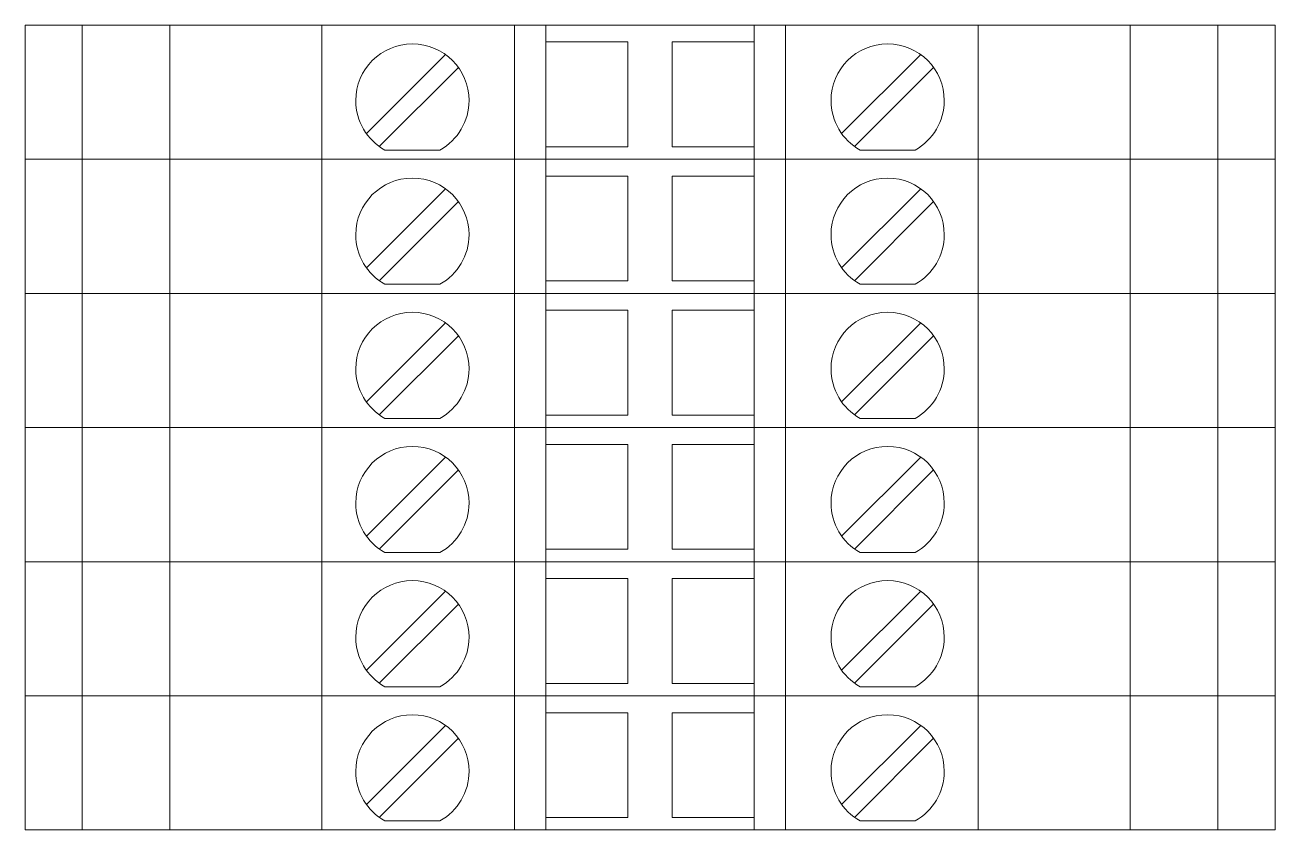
# Model space of a CAD drawing. Header units: millimetres. Extents: x 1880 to 4113, y 771 to 2990.
# Drawn here: x 2250.59 to 2298.59, y 1273.51 to 1304.41 of the extents above; entities that cross this region are included whole.
import ezdxf

# ---------------------------------------------------------------- set-up
doc = ezdxf.new("R2010")
doc.units = ezdxf.units.MM
doc.layers.add('000-PI-ORMAR', color=2, linetype='Continuous')

msp = doc.modelspace()

# ---------------------------------------------------------------- linework, layer by layer
at = {"layer": '000-PI-ORMAR', "color": 0, "linetype": 'ByBlock', "lineweight": 0}
for p, q in [((2250.59, 1304.413), (2250.59, 1304.413)), ((2250.59, 1304.413), (2251.272, 1304.413)), ((2250.59, 1299.263), (2250.59, 1304.413)), ((2251.59, 1304.413), (2251.272, 1304.413)), ((2251.59, 1304.413), (2251.59, 1304.413)), ((2252.79, 1304.413), (2251.59, 1304.413)), ((2252.79, 1304.413), (2252.79, 1304.413)), ((2254.381, 1304.413), (2252.79, 1304.413)), ((2252.79, 1299.263), (2252.79, 1304.413)), ((2256.524, 1304.413), (2254.381, 1304.413)), ((2254.84, 1304.413), (2254.84, 1304.413)), ((2256.151, 1299.263), (2256.151, 1304.413)), ((2256.907, 1304.413), (2256.524, 1304.413)), ((2259.415, 1304.413), (2256.907, 1304.413)), ((2257.39, 1304.413), (2257.39, 1304.413)), ((2258.29, 1304.413), (2258.29, 1304.413)), ((2261.99, 1304.413), (2259.415, 1304.413)), ((2269.39, 1304.413), (2261.99, 1304.413)), ((2261.99, 1299.263), (2261.99, 1304.413)), ((2270.59, 1304.413), (2269.39, 1304.413)), ((2269.39, 1299.263), (2269.39, 1304.413)), ((2270.59, 1304.413), (2270.59, 1304.413)), ((2278.59, 1304.413), (2270.59, 1304.413)), ((2270.59, 1299.263), (2270.59, 1304.413)), ((2278.59, 1304.413), (2278.59, 1304.413)), ((2279.79, 1304.413), (2278.59, 1304.413)), ((2278.59, 1299.263), (2278.59, 1304.413)), ((2287.19, 1304.413), (2279.79, 1304.413)), ((2279.79, 1299.263), (2279.79, 1304.413)), ((2284.39, 1304.413), (2284.39, 1304.413)), ((2289.764, 1304.413), (2287.19, 1304.413)), ((2287.19, 1299.263), (2287.19, 1304.413)), ((2289.44, 1304.413), (2289.44, 1304.413)), ((2292.272, 1304.413), (2289.764, 1304.413)), ((2292.09, 1304.413), (2292.09, 1304.413)), ((2292.655, 1304.413), (2292.272, 1304.413)), ((2294.798, 1304.413), (2292.655, 1304.413)), ((2293.029, 1299.263), (2293.029, 1304.413)), ((2294.34, 1304.413), (2294.34, 1304.413)), ((2296.39, 1304.413), (2294.798, 1304.413)), ((2296.39, 1304.413), (2296.39, 1304.413)), ((2296.39, 1304.413), (2298.59, 1304.413)), ((2296.39, 1299.263), (2296.39, 1304.413)), ((2298.59, 1304.413), (2298.59, 1304.413)), ((2298.59, 1299.263), (2298.59, 1304.413)), ((2270.59, 1303.763), (2270.59, 1303.763)), ((2270.59, 1303.763), (2273.74, 1303.763)), ((2273.74, 1303.763), (2273.74, 1299.738)), ((2273.74, 1303.763), (2273.74, 1303.763)), ((2275.44, 1303.763), (2278.59, 1303.763)), ((2275.44, 1299.738), (2275.44, 1303.763)), ((2275.44, 1303.763), (2275.44, 1303.763)), ((2278.59, 1303.763), (2278.59, 1303.763)), ((2266.735, 1303.279), (2263.699, 1300.243)), ((2266.735, 1303.279), (2266.735, 1303.279)), ((2284.985, 1303.279), (2281.949, 1300.243)), ((2284.985, 1303.279), (2284.985, 1303.279)), ((2264.194, 1299.748), (2267.23, 1302.784)), ((2267.23, 1302.784), (2267.23, 1302.784)), ((2269.39, 1300.213), (2269.39, 1302.813)), ((2269.39, 1302.813), (2269.39, 1302.813)), ((2279.79, 1302.813), (2279.79, 1302.813)), ((2279.79, 1300.213), (2279.79, 1302.813)), ((2282.444, 1299.748), (2285.48, 1302.784)), ((2285.48, 1302.784), (2285.48, 1302.784)), ((2263.699, 1300.243), (2263.699, 1300.243)), ((2269.39, 1300.213), (2269.39, 1300.213)), ((2279.79, 1300.213), (2279.79, 1300.213)), ((2281.949, 1300.243), (2281.949, 1300.243)), ((2264.194, 1299.748), (2264.194, 1299.748)), ((2264.406, 1299.613), (2264.406, 1299.613)), ((2264.406, 1299.613), (2266.523, 1299.613)), ((2266.523, 1299.613), (2266.523, 1299.613)), ((2270.59, 1299.738), (2270.59, 1299.738)), ((2273.74, 1299.738), (2270.59, 1299.738)), ((2273.74, 1299.738), (2273.74, 1299.738)), ((2278.59, 1299.738), (2275.44, 1299.738)), ((2275.44, 1299.738), (2275.44, 1299.738)), ((2278.59, 1299.738), (2278.59, 1299.738)), ((2282.444, 1299.748), (2282.444, 1299.748)), ((2282.656, 1299.613), (2282.656, 1299.613)), ((2282.656, 1299.613), (2284.773, 1299.613)), ((2284.773, 1299.613), (2284.773, 1299.613)), ((2250.59, 1299.263), (2250.59, 1299.263)), ((2250.59, 1299.263), (2251.272, 1299.263)), ((2250.59, 1299.263), (2250.59, 1299.263)), ((2250.59, 1299.263), (2251.272, 1299.263)), ((2250.59, 1294.113), (2250.59, 1299.263)), ((2251.59, 1299.263), (2251.272, 1299.263)), ((2251.59, 1299.263), (2251.272, 1299.263)), ((2252.79, 1299.263), (2251.59, 1299.263)), ((2251.59, 1299.263), (2251.59, 1299.263)), ((2251.59, 1299.263), (2251.59, 1299.263)), ((2252.79, 1299.263), (2251.59, 1299.263)), ((2252.09, 1299.263), (2252.09, 1299.263)), ((2254.381, 1299.263), (2252.79, 1299.263)), ((2252.79, 1299.263), (2252.79, 1299.263)), ((2252.79, 1299.263), (2252.79, 1299.263)), ((2254.381, 1299.263), (2252.79, 1299.263)), ((2252.79, 1294.113), (2252.79, 1299.263)), ((2256.524, 1299.263), (2254.381, 1299.263)), ((2256.524, 1299.263), (2254.381, 1299.263)), ((2254.84, 1299.263), (2254.84, 1299.263)), ((2254.84, 1299.263), (2254.84, 1299.263)), ((2256.151, 1294.113), (2256.151, 1299.263)), ((2256.524, 1299.263), (2256.907, 1299.263)), ((2256.907, 1299.263), (2256.524, 1299.263)), ((2256.907, 1299.263), (2259.415, 1299.263)), ((2259.415, 1299.263), (2256.907, 1299.263)), ((2257.39, 1299.263), (2257.39, 1299.263)), ((2257.39, 1299.263), (2257.39, 1299.263)), ((2258.29, 1299.263), (2258.29, 1299.263)), ((2258.29, 1299.263), (2258.29, 1299.263)), ((2258.59, 1299.263), (2258.59, 1299.263)), ((2261.99, 1299.263), (2259.415, 1299.263)), ((2261.99, 1299.263), (2259.415, 1299.263)), ((2269.39, 1299.263), (2261.99, 1299.263)), ((2269.39, 1299.263), (2261.99, 1299.263)), ((2261.99, 1294.113), (2261.99, 1299.263)), ((2270.59, 1299.263), (2269.39, 1299.263)), ((2270.59, 1299.263), (2269.39, 1299.263)), ((2269.39, 1294.113), (2269.39, 1299.263)), ((2278.59, 1299.263), (2270.59, 1299.263)), ((2270.59, 1299.263), (2270.59, 1299.263)), ((2270.59, 1299.263), (2270.59, 1299.263)), ((2278.59, 1299.263), (2270.59, 1299.263)), ((2270.59, 1294.113), (2270.59, 1299.263)), ((2279.79, 1299.263), (2278.59, 1299.263)), ((2278.59, 1299.263), (2278.59, 1299.263)), ((2278.59, 1299.263), (2278.59, 1299.263)), ((2279.79, 1299.263), (2278.59, 1299.263)), ((2278.59, 1294.113), (2278.59, 1299.263)), ((2287.19, 1299.263), (2279.79, 1299.263)), ((2287.19, 1299.263), (2279.79, 1299.263)), ((2279.79, 1294.113), (2279.79, 1299.263)), ((2284.39, 1299.263), (2284.39, 1299.263)), ((2284.39, 1299.263), (2284.39, 1299.263)), ((2289.764, 1299.263), (2287.19, 1299.263)), ((2289.764, 1299.263), (2287.19, 1299.263)), ((2287.19, 1294.113), (2287.19, 1299.263)), ((2289.44, 1299.263), (2289.44, 1299.263)), ((2289.44, 1299.263), (2289.44, 1299.263)), ((2289.764, 1299.263), (2292.272, 1299.263)), ((2292.272, 1299.263), (2289.764, 1299.263)), ((2290.59, 1299.263), (2290.59, 1299.263)), ((2292.09, 1299.263), (2292.09, 1299.263)), ((2292.09, 1299.263), (2292.09, 1299.263)), ((2292.272, 1299.263), (2292.655, 1299.263)), ((2292.655, 1299.263), (2292.272, 1299.263)), ((2294.798, 1299.263), (2292.655, 1299.263)), ((2294.798, 1299.263), (2292.655, 1299.263)), ((2293.029, 1294.113), (2293.029, 1299.263)), ((2294.34, 1299.263), (2294.34, 1299.263)), ((2294.34, 1299.263), (2294.34, 1299.263)), ((2296.39, 1299.263), (2294.798, 1299.263)), ((2296.39, 1299.263), (2294.798, 1299.263)), ((2296.39, 1299.263), (2298.59, 1299.263)), ((2296.39, 1299.263), (2296.39, 1299.263)), ((2296.39, 1299.263), (2296.39, 1299.263)), ((2296.39, 1299.263), (2298.59, 1299.263)), ((2296.39, 1294.113), (2296.39, 1299.263)), ((2298.59, 1299.263), (2298.59, 1299.263)), ((2298.59, 1299.263), (2298.59, 1299.263)), ((2298.59, 1294.113), (2298.59, 1299.263)), ((2270.59, 1298.613), (2270.59, 1298.613)), ((2270.59, 1298.613), (2273.74, 1298.613)), ((2273.74, 1298.613), (2273.74, 1294.588)), ((2273.74, 1298.613), (2273.74, 1298.613)), ((2275.44, 1298.613), (2278.59, 1298.613)), ((2275.44, 1294.588), (2275.44, 1298.613)), ((2275.44, 1298.613), (2275.44, 1298.613)), ((2278.59, 1298.613), (2278.59, 1298.613)), ((2266.735, 1298.129), (2263.699, 1295.093)), ((2266.735, 1298.129), (2266.735, 1298.129)), ((2284.985, 1298.129), (2281.949, 1295.093)), ((2284.985, 1298.129), (2284.985, 1298.129)), ((2264.194, 1294.598), (2267.23, 1297.634)), ((2267.23, 1297.634), (2267.23, 1297.634)), ((2269.39, 1295.063), (2269.39, 1297.663)), ((2269.39, 1297.663), (2269.39, 1297.663)), ((2279.79, 1297.663), (2279.79, 1297.663)), ((2279.79, 1295.063), (2279.79, 1297.663)), ((2282.444, 1294.598), (2285.48, 1297.634)), ((2285.48, 1297.634), (2285.48, 1297.634)), ((2263.699, 1295.093), (2263.699, 1295.093)), ((2269.39, 1295.063), (2269.39, 1295.063)), ((2279.79, 1295.063), (2279.79, 1295.063)), ((2281.949, 1295.093), (2281.949, 1295.093)), ((2264.194, 1294.598), (2264.194, 1294.598)), ((2270.59, 1294.588), (2270.59, 1294.588)), ((2273.74, 1294.588), (2270.59, 1294.588)), ((2273.74, 1294.588), (2273.74, 1294.588)), ((2278.59, 1294.588), (2275.44, 1294.588)), ((2275.44, 1294.588), (2275.44, 1294.588)), ((2278.59, 1294.588), (2278.59, 1294.588)), ((2282.444, 1294.598), (2282.444, 1294.598)), ((2250.59, 1294.113), (2250.59, 1294.113)), ((2250.59, 1294.113), (2251.272, 1294.113)), ((2250.59, 1294.113), (2250.59, 1294.113)), ((2250.59, 1294.113), (2251.272, 1294.113)), ((2250.59, 1288.963), (2250.59, 1294.113)), ((2251.59, 1294.113), (2251.272, 1294.113)), ((2251.59, 1294.113), (2251.272, 1294.113)), ((2252.79, 1294.113), (2251.59, 1294.113)), ((2251.59, 1294.113), (2251.59, 1294.113)), ((2251.59, 1294.113), (2251.59, 1294.113)), ((2252.79, 1294.113), (2251.59, 1294.113)), ((2252.09, 1294.113), (2252.09, 1294.113)), ((2254.381, 1294.113), (2252.79, 1294.113)), ((2252.79, 1294.113), (2252.79, 1294.113)), ((2252.79, 1294.113), (2252.79, 1294.113)), ((2254.381, 1294.113), (2252.79, 1294.113)), ((2252.79, 1288.963), (2252.79, 1294.113)), ((2256.524, 1294.113), (2254.381, 1294.113)), ((2256.524, 1294.113), (2254.381, 1294.113)), ((2254.84, 1294.113), (2254.84, 1294.113)), ((2254.84, 1294.113), (2254.84, 1294.113)), ((2256.151, 1288.963), (2256.151, 1294.113)), ((2256.524, 1294.113), (2256.907, 1294.113)), ((2256.907, 1294.113), (2256.524, 1294.113)), ((2256.907, 1294.113), (2259.415, 1294.113)), ((2259.415, 1294.113), (2256.907, 1294.113)), ((2257.39, 1294.113), (2257.39, 1294.113)), ((2257.39, 1294.113), (2257.39, 1294.113)), ((2258.29, 1294.113), (2258.29, 1294.113)), ((2258.29, 1294.113), (2258.29, 1294.113)), ((2258.59, 1294.113), (2258.59, 1294.113)), ((2261.99, 1294.113), (2259.415, 1294.113)), ((2261.99, 1294.113), (2259.415, 1294.113)), ((2269.39, 1294.113), (2261.99, 1294.113)), ((2269.39, 1294.113), (2261.99, 1294.113)), ((2261.99, 1288.963), (2261.99, 1294.113)), ((2264.406, 1294.463), (2264.406, 1294.463)), ((2264.406, 1294.463), (2266.523, 1294.463)), ((2266.523, 1294.463), (2266.523, 1294.463)), ((2270.59, 1294.113), (2269.39, 1294.113)), ((2270.59, 1294.113), (2269.39, 1294.113)), ((2269.39, 1288.963), (2269.39, 1294.113)), ((2278.59, 1294.113), (2270.59, 1294.113)), ((2270.59, 1294.113), (2270.59, 1294.113)), ((2270.59, 1294.113), (2270.59, 1294.113)), ((2278.59, 1294.113), (2270.59, 1294.113)), ((2270.59, 1288.963), (2270.59, 1294.113)), ((2279.79, 1294.113), (2278.59, 1294.113)), ((2278.59, 1294.113), (2278.59, 1294.113)), ((2278.59, 1294.113), (2278.59, 1294.113)), ((2279.79, 1294.113), (2278.59, 1294.113)), ((2278.59, 1288.963), (2278.59, 1294.113)), ((2287.19, 1294.113), (2279.79, 1294.113)), ((2287.19, 1294.113), (2279.79, 1294.113)), ((2279.79, 1288.963), (2279.79, 1294.113)), ((2282.656, 1294.463), (2282.656, 1294.463)), ((2282.656, 1294.463), (2284.773, 1294.463)), ((2284.39, 1294.113), (2284.39, 1294.113)), ((2284.39, 1294.113), (2284.39, 1294.113)), ((2284.773, 1294.463), (2284.773, 1294.463)), ((2289.764, 1294.113), (2287.19, 1294.113)), ((2289.764, 1294.113), (2287.19, 1294.113)), ((2287.19, 1288.963), (2287.19, 1294.113)), ((2289.44, 1294.113), (2289.44, 1294.113)), ((2289.44, 1294.113), (2289.44, 1294.113)), ((2289.764, 1294.113), (2292.272, 1294.113)), ((2292.272, 1294.113), (2289.764, 1294.113)), ((2290.59, 1294.113), (2290.59, 1294.113)), ((2292.09, 1294.113), (2292.09, 1294.113)), ((2292.09, 1294.113), (2292.09, 1294.113)), ((2292.272, 1294.113), (2292.655, 1294.113)), ((2292.655, 1294.113), (2292.272, 1294.113)), ((2294.798, 1294.113), (2292.655, 1294.113)), ((2294.798, 1294.113), (2292.655, 1294.113)), ((2293.029, 1288.963), (2293.029, 1294.113)), ((2294.34, 1294.113), (2294.34, 1294.113)), ((2294.34, 1294.113), (2294.34, 1294.113)), ((2296.39, 1294.113), (2294.798, 1294.113)), ((2296.39, 1294.113), (2294.798, 1294.113)), ((2296.39, 1294.113), (2298.59, 1294.113)), ((2296.39, 1294.113), (2296.39, 1294.113)), ((2296.39, 1294.113), (2296.39, 1294.113)), ((2296.39, 1294.113), (2298.59, 1294.113)), ((2296.39, 1288.963), (2296.39, 1294.113)), ((2298.59, 1294.113), (2298.59, 1294.113)), ((2298.59, 1294.113), (2298.59, 1294.113)), ((2298.59, 1288.963), (2298.59, 1294.113)), ((2270.59, 1293.463), (2270.59, 1293.463)), ((2270.59, 1293.463), (2273.74, 1293.463)), ((2273.74, 1293.463), (2273.74, 1289.438)), ((2273.74, 1293.463), (2273.74, 1293.463)), ((2275.44, 1293.463), (2278.59, 1293.463)), ((2275.44, 1289.438), (2275.44, 1293.463)), ((2275.44, 1293.463), (2275.44, 1293.463)), ((2278.59, 1293.463), (2278.59, 1293.463)), ((2266.735, 1292.979), (2263.699, 1289.943)), ((2266.735, 1292.979), (2266.735, 1292.979)), ((2284.985, 1292.979), (2281.949, 1289.943)), ((2284.985, 1292.979), (2284.985, 1292.979)), ((2264.194, 1289.448), (2267.23, 1292.484)), ((2267.23, 1292.484), (2267.23, 1292.484)), ((2269.39, 1289.913), (2269.39, 1292.513)), ((2269.39, 1292.513), (2269.39, 1292.513)), ((2279.79, 1292.513), (2279.79, 1292.513)), ((2279.79, 1289.913), (2279.79, 1292.513)), ((2282.444, 1289.448), (2285.48, 1292.484)), ((2285.48, 1292.484), (2285.48, 1292.484)), ((2263.699, 1289.943), (2263.699, 1289.943)), ((2269.39, 1289.913), (2269.39, 1289.913)), ((2279.79, 1289.913), (2279.79, 1289.913)), ((2281.949, 1289.943), (2281.949, 1289.943)), ((2264.194, 1289.448), (2264.194, 1289.448)), ((2264.406, 1289.313), (2264.406, 1289.313)), ((2264.406, 1289.313), (2266.523, 1289.313)), ((2266.523, 1289.313), (2266.523, 1289.313)), ((2270.59, 1289.438), (2270.59, 1289.438)), ((2273.74, 1289.438), (2270.59, 1289.438)), ((2273.74, 1289.438), (2273.74, 1289.438)), ((2278.59, 1289.438), (2275.44, 1289.438)), ((2275.44, 1289.438), (2275.44, 1289.438)), ((2278.59, 1289.438), (2278.59, 1289.438)), ((2282.444, 1289.448), (2282.444, 1289.448)), ((2282.656, 1289.313), (2282.656, 1289.313)), ((2282.656, 1289.313), (2284.773, 1289.313)), ((2284.773, 1289.313), (2284.773, 1289.313)), ((2250.59, 1288.963), (2250.59, 1288.963)), ((2250.59, 1288.963), (2251.272, 1288.963)), ((2250.59, 1288.963), (2250.59, 1288.963)), ((2250.59, 1288.963), (2251.272, 1288.963)), ((2250.59, 1283.813), (2250.59, 1288.963)), ((2251.59, 1288.963), (2251.272, 1288.963)), ((2251.59, 1288.963), (2251.272, 1288.963)), ((2252.79, 1288.963), (2251.59, 1288.963)), ((2251.59, 1288.963), (2251.59, 1288.963)), ((2251.59, 1288.963), (2251.59, 1288.963)), ((2252.79, 1288.963), (2251.59, 1288.963)), ((2252.09, 1288.963), (2252.09, 1288.963)), ((2254.381, 1288.963), (2252.79, 1288.963)), ((2252.79, 1288.963), (2252.79, 1288.963)), ((2252.79, 1288.963), (2252.79, 1288.963)), ((2254.381, 1288.963), (2252.79, 1288.963)), ((2252.79, 1283.813), (2252.79, 1288.963)), ((2256.524, 1288.963), (2254.381, 1288.963)), ((2256.524, 1288.963), (2254.381, 1288.963)), ((2254.84, 1288.963), (2254.84, 1288.963)), ((2254.84, 1288.963), (2254.84, 1288.963)), ((2256.151, 1283.813), (2256.151, 1288.963)), ((2256.524, 1288.963), (2256.907, 1288.963)), ((2256.907, 1288.963), (2256.524, 1288.963)), ((2256.907, 1288.963), (2259.415, 1288.963)), ((2259.415, 1288.963), (2256.907, 1288.963)), ((2257.39, 1288.963), (2257.39, 1288.963)), ((2257.39, 1288.963), (2257.39, 1288.963)), ((2258.29, 1288.963), (2258.29, 1288.963)), ((2258.29, 1288.963), (2258.29, 1288.963)), ((2258.59, 1288.963), (2258.59, 1288.963)), ((2261.99, 1288.963), (2259.415, 1288.963)), ((2261.99, 1288.963), (2259.415, 1288.963)), ((2269.39, 1288.963), (2261.99, 1288.963)), ((2269.39, 1288.963), (2261.99, 1288.963)), ((2261.99, 1283.813), (2261.99, 1288.963)), ((2270.59, 1288.963), (2269.39, 1288.963)), ((2270.59, 1288.963), (2269.39, 1288.963)), ((2269.39, 1283.813), (2269.39, 1288.963)), ((2278.59, 1288.963), (2270.59, 1288.963)), ((2270.59, 1288.963), (2270.59, 1288.963)), ((2270.59, 1288.963), (2270.59, 1288.963)), ((2278.59, 1288.963), (2270.59, 1288.963)), ((2270.59, 1283.813), (2270.59, 1288.963)), ((2279.79, 1288.963), (2278.59, 1288.963)), ((2278.59, 1288.963), (2278.59, 1288.963)), ((2278.59, 1288.963), (2278.59, 1288.963)), ((2279.79, 1288.963), (2278.59, 1288.963)), ((2278.59, 1283.813), (2278.59, 1288.963)), ((2287.19, 1288.963), (2279.79, 1288.963)), ((2287.19, 1288.963), (2279.79, 1288.963)), ((2279.79, 1283.813), (2279.79, 1288.963)), ((2284.39, 1288.963), (2284.39, 1288.963)), ((2284.39, 1288.963), (2284.39, 1288.963)), ((2289.764, 1288.963), (2287.19, 1288.963)), ((2289.764, 1288.963), (2287.19, 1288.963)), ((2287.19, 1283.813), (2287.19, 1288.963)), ((2289.44, 1288.963), (2289.44, 1288.963)), ((2289.44, 1288.963), (2289.44, 1288.963)), ((2289.764, 1288.963), (2292.272, 1288.963)), ((2292.272, 1288.963), (2289.764, 1288.963)), ((2290.59, 1288.963), (2290.59, 1288.963)), ((2292.09, 1288.963), (2292.09, 1288.963)), ((2292.09, 1288.963), (2292.09, 1288.963)), ((2292.272, 1288.963), (2292.655, 1288.963)), ((2292.655, 1288.963), (2292.272, 1288.963)), ((2294.798, 1288.963), (2292.655, 1288.963)), ((2294.798, 1288.963), (2292.655, 1288.963)), ((2293.029, 1283.813), (2293.029, 1288.963)), ((2294.34, 1288.963), (2294.34, 1288.963)), ((2294.34, 1288.963), (2294.34, 1288.963)), ((2296.39, 1288.963), (2294.798, 1288.963)), ((2296.39, 1288.963), (2294.798, 1288.963)), ((2296.39, 1288.963), (2298.59, 1288.963)), ((2296.39, 1288.963), (2296.39, 1288.963)), ((2296.39, 1288.963), (2296.39, 1288.963)), ((2296.39, 1288.963), (2298.59, 1288.963)), ((2296.39, 1283.813), (2296.39, 1288.963)), ((2298.59, 1288.963), (2298.59, 1288.963)), ((2298.59, 1288.963), (2298.59, 1288.963)), ((2298.59, 1283.813), (2298.59, 1288.963)), ((2270.59, 1288.313), (2270.59, 1288.313)), ((2270.59, 1288.313), (2273.74, 1288.313)), ((2273.74, 1288.313), (2273.74, 1284.288)), ((2273.74, 1288.313), (2273.74, 1288.313)), ((2275.44, 1288.313), (2278.59, 1288.313)), ((2275.44, 1284.288), (2275.44, 1288.313)), ((2275.44, 1288.313), (2275.44, 1288.313)), ((2278.59, 1288.313), (2278.59, 1288.313)), ((2266.735, 1287.829), (2263.699, 1284.793)), ((2266.735, 1287.829), (2266.735, 1287.829)), ((2269.39, 1284.763), (2269.39, 1287.363)), ((2269.39, 1287.363), (2269.39, 1287.363)), ((2279.79, 1287.363), (2279.79, 1287.363)), ((2279.79, 1284.763), (2279.79, 1287.363)), ((2284.985, 1287.829), (2281.949, 1284.793)), ((2284.985, 1287.829), (2284.985, 1287.829)), ((2264.194, 1284.298), (2267.23, 1287.334)), ((2267.23, 1287.334), (2267.23, 1287.334)), ((2282.444, 1284.298), (2285.48, 1287.334)), ((2285.48, 1287.334), (2285.48, 1287.334)), ((2263.699, 1284.793), (2263.699, 1284.793)), ((2269.39, 1284.763), (2269.39, 1284.763)), ((2279.79, 1284.763), (2279.79, 1284.763)), ((2281.949, 1284.793), (2281.949, 1284.793)), ((2264.194, 1284.298), (2264.194, 1284.298)), ((2264.406, 1284.163), (2264.406, 1284.163)), ((2264.406, 1284.163), (2266.523, 1284.163)), ((2266.523, 1284.163), (2266.523, 1284.163)), ((2270.59, 1284.288), (2270.59, 1284.288)), ((2273.74, 1284.288), (2270.59, 1284.288)), ((2273.74, 1284.288), (2273.74, 1284.288)), ((2278.59, 1284.288), (2275.44, 1284.288)), ((2275.44, 1284.288), (2275.44, 1284.288)), ((2278.59, 1284.288), (2278.59, 1284.288)), ((2282.444, 1284.298), (2282.444, 1284.298)), ((2282.656, 1284.163), (2282.656, 1284.163)), ((2282.656, 1284.163), (2284.773, 1284.163)), ((2284.773, 1284.163), (2284.773, 1284.163)), ((2250.59, 1283.813), (2250.59, 1283.813)), ((2250.59, 1283.813), (2251.272, 1283.813)), ((2250.59, 1283.813), (2250.59, 1283.813)), ((2250.59, 1283.813), (2251.272, 1283.813)), ((2250.59, 1278.663), (2250.59, 1283.813)), ((2251.59, 1283.813), (2251.272, 1283.813)), ((2251.59, 1283.813), (2251.272, 1283.813)), ((2252.79, 1283.813), (2251.59, 1283.813)), ((2251.59, 1283.813), (2251.59, 1283.813)), ((2251.59, 1283.813), (2251.59, 1283.813)), ((2252.79, 1283.813), (2251.59, 1283.813)), ((2252.09, 1283.813), (2252.09, 1283.813)), ((2254.381, 1283.813), (2252.79, 1283.813)), ((2252.79, 1283.813), (2252.79, 1283.813)), ((2252.79, 1283.813), (2252.79, 1283.813)), ((2254.381, 1283.813), (2252.79, 1283.813)), ((2252.79, 1278.663), (2252.79, 1283.813)), ((2256.524, 1283.813), (2254.381, 1283.813)), ((2256.524, 1283.813), (2254.381, 1283.813)), ((2254.84, 1283.813), (2254.84, 1283.813)), ((2254.84, 1283.813), (2254.84, 1283.813)), ((2256.151, 1278.663), (2256.151, 1283.813)), ((2256.524, 1283.813), (2256.907, 1283.813)), ((2256.907, 1283.813), (2256.524, 1283.813)), ((2256.907, 1283.813), (2259.415, 1283.813)), ((2259.415, 1283.813), (2256.907, 1283.813)), ((2257.39, 1283.813), (2257.39, 1283.813)), ((2257.39, 1283.813), (2257.39, 1283.813)), ((2258.29, 1283.813), (2258.29, 1283.813)), ((2258.29, 1283.813), (2258.29, 1283.813)), ((2258.59, 1283.813), (2258.59, 1283.813)), ((2261.99, 1283.813), (2259.415, 1283.813)), ((2261.99, 1283.813), (2259.415, 1283.813)), ((2269.39, 1283.813), (2261.99, 1283.813)), ((2269.39, 1283.813), (2261.99, 1283.813)), ((2261.99, 1278.663), (2261.99, 1283.813)), ((2270.59, 1283.813), (2269.39, 1283.813)), ((2270.59, 1283.813), (2269.39, 1283.813)), ((2269.39, 1278.663), (2269.39, 1283.813)), ((2278.59, 1283.813), (2270.59, 1283.813)), ((2270.59, 1283.813), (2270.59, 1283.813)), ((2270.59, 1283.813), (2270.59, 1283.813)), ((2278.59, 1283.813), (2270.59, 1283.813)), ((2270.59, 1278.663), (2270.59, 1283.813)), ((2279.79, 1283.813), (2278.59, 1283.813)), ((2278.59, 1283.813), (2278.59, 1283.813)), ((2278.59, 1283.813), (2278.59, 1283.813)), ((2279.79, 1283.813), (2278.59, 1283.813)), ((2278.59, 1278.663), (2278.59, 1283.813)), ((2287.19, 1283.813), (2279.79, 1283.813)), ((2287.19, 1283.813), (2279.79, 1283.813)), ((2279.79, 1278.663), (2279.79, 1283.813)), ((2284.39, 1283.813), (2284.39, 1283.813)), ((2284.39, 1283.813), (2284.39, 1283.813)), ((2289.764, 1283.813), (2287.19, 1283.813)), ((2289.764, 1283.813), (2287.19, 1283.813)), ((2287.19, 1278.663), (2287.19, 1283.813)), ((2289.44, 1283.813), (2289.44, 1283.813)), ((2289.44, 1283.813), (2289.44, 1283.813)), ((2289.764, 1283.813), (2292.272, 1283.813)), ((2292.272, 1283.813), (2289.764, 1283.813)), ((2290.59, 1283.813), (2290.59, 1283.813)), ((2292.09, 1283.813), (2292.09, 1283.813)), ((2292.09, 1283.813), (2292.09, 1283.813)), ((2292.272, 1283.813), (2292.655, 1283.813)), ((2292.655, 1283.813), (2292.272, 1283.813)), ((2294.798, 1283.813), (2292.655, 1283.813)), ((2294.798, 1283.813), (2292.655, 1283.813)), ((2293.029, 1278.663), (2293.029, 1283.813)), ((2294.34, 1283.813), (2294.34, 1283.813)), ((2294.34, 1283.813), (2294.34, 1283.813)), ((2296.39, 1283.813), (2294.798, 1283.813)), ((2296.39, 1283.813), (2294.798, 1283.813)), ((2296.39, 1283.813), (2298.59, 1283.813)), ((2296.39, 1283.813), (2296.39, 1283.813)), ((2296.39, 1283.813), (2296.39, 1283.813)), ((2296.39, 1283.813), (2298.59, 1283.813)), ((2296.39, 1278.663), (2296.39, 1283.813)), ((2298.59, 1283.813), (2298.59, 1283.813)), ((2298.59, 1283.813), (2298.59, 1283.813)), ((2298.59, 1278.663), (2298.59, 1283.813)), ((2270.59, 1283.163), (2270.59, 1283.163)), ((2270.59, 1283.163), (2273.74, 1283.163)), ((2273.74, 1283.163), (2273.74, 1279.138)), ((2273.74, 1283.163), (2273.74, 1283.163)), ((2275.44, 1283.163), (2278.59, 1283.163)), ((2275.44, 1279.138), (2275.44, 1283.163)), ((2275.44, 1283.163), (2275.44, 1283.163)), ((2278.59, 1283.163), (2278.59, 1283.163)), ((2266.735, 1282.679), (2263.699, 1279.643)), ((2266.735, 1282.679), (2266.735, 1282.679)), ((2284.985, 1282.679), (2281.949, 1279.643)), ((2284.985, 1282.679), (2284.985, 1282.679)), ((2264.194, 1279.148), (2267.23, 1282.184)), ((2267.23, 1282.184), (2267.23, 1282.184)), ((2269.39, 1279.613), (2269.39, 1282.213)), ((2269.39, 1282.213), (2269.39, 1282.213)), ((2279.79, 1282.213), (2279.79, 1282.213)), ((2279.79, 1279.613), (2279.79, 1282.213)), ((2282.444, 1279.148), (2285.48, 1282.184)), ((2285.48, 1282.184), (2285.48, 1282.184)), ((2263.699, 1279.643), (2263.699, 1279.643)), ((2269.39, 1279.613), (2269.39, 1279.613)), ((2279.79, 1279.613), (2279.79, 1279.613)), ((2281.949, 1279.643), (2281.949, 1279.643)), ((2264.194, 1279.148), (2264.194, 1279.148)), ((2264.406, 1279.013), (2264.406, 1279.013)), ((2264.406, 1279.013), (2266.523, 1279.013)), ((2266.523, 1279.013), (2266.523, 1279.013)), ((2270.59, 1279.138), (2270.59, 1279.138)), ((2273.74, 1279.138), (2270.59, 1279.138)), ((2273.74, 1279.138), (2273.74, 1279.138)), ((2278.59, 1279.138), (2275.44, 1279.138)), ((2275.44, 1279.138), (2275.44, 1279.138)), ((2278.59, 1279.138), (2278.59, 1279.138)), ((2282.444, 1279.148), (2282.444, 1279.148)), ((2282.656, 1279.013), (2282.656, 1279.013)), ((2282.656, 1279.013), (2284.773, 1279.013)), ((2284.773, 1279.013), (2284.773, 1279.013)), ((2250.59, 1278.663), (2250.59, 1278.663)), ((2250.59, 1278.663), (2251.272, 1278.663)), ((2250.59, 1278.663), (2250.59, 1278.663)), ((2250.59, 1278.663), (2251.272, 1278.663)), ((2250.59, 1273.513), (2250.59, 1278.663)), ((2251.59, 1278.663), (2251.272, 1278.663)), ((2251.59, 1278.663), (2251.272, 1278.663)), ((2252.79, 1278.663), (2251.59, 1278.663)), ((2251.59, 1278.663), (2251.59, 1278.663)), ((2251.59, 1278.663), (2251.59, 1278.663)), ((2252.79, 1278.663), (2251.59, 1278.663)), ((2252.09, 1278.663), (2252.09, 1278.663)), ((2254.381, 1278.663), (2252.79, 1278.663)), ((2252.79, 1278.663), (2252.79, 1278.663)), ((2252.79, 1278.663), (2252.79, 1278.663)), ((2254.381, 1278.663), (2252.79, 1278.663)), ((2252.79, 1273.513), (2252.79, 1278.663)), ((2256.524, 1278.663), (2254.381, 1278.663)), ((2256.524, 1278.663), (2254.381, 1278.663)), ((2254.84, 1278.663), (2254.84, 1278.663)), ((2254.84, 1278.663), (2254.84, 1278.663)), ((2256.151, 1273.513), (2256.151, 1278.663)), ((2256.524, 1278.663), (2256.907, 1278.663)), ((2256.907, 1278.663), (2256.524, 1278.663)), ((2256.907, 1278.663), (2259.415, 1278.663)), ((2259.415, 1278.663), (2256.907, 1278.663)), ((2257.39, 1278.663), (2257.39, 1278.663)), ((2257.39, 1278.663), (2257.39, 1278.663)), ((2258.29, 1278.663), (2258.29, 1278.663)), ((2258.29, 1278.663), (2258.29, 1278.663)), ((2258.59, 1278.663), (2258.59, 1278.663)), ((2261.99, 1278.663), (2259.415, 1278.663)), ((2261.99, 1278.663), (2259.415, 1278.663)), ((2269.39, 1278.663), (2261.99, 1278.663)), ((2269.39, 1278.663), (2261.99, 1278.663)), ((2261.99, 1273.513), (2261.99, 1278.663)), ((2270.59, 1278.663), (2269.39, 1278.663)), ((2270.59, 1278.663), (2269.39, 1278.663)), ((2269.39, 1273.513), (2269.39, 1278.663)), ((2278.59, 1278.663), (2270.59, 1278.663)), ((2270.59, 1278.663), (2270.59, 1278.663)), ((2270.59, 1278.663), (2270.59, 1278.663)), ((2278.59, 1278.663), (2270.59, 1278.663)), ((2270.59, 1273.513), (2270.59, 1278.663)), ((2279.79, 1278.663), (2278.59, 1278.663)), ((2278.59, 1278.663), (2278.59, 1278.663)), ((2278.59, 1278.663), (2278.59, 1278.663)), ((2279.79, 1278.663), (2278.59, 1278.663)), ((2278.59, 1273.513), (2278.59, 1278.663)), ((2287.19, 1278.663), (2279.79, 1278.663)), ((2287.19, 1278.663), (2279.79, 1278.663)), ((2279.79, 1273.513), (2279.79, 1278.663)), ((2284.39, 1278.663), (2284.39, 1278.663)), ((2284.39, 1278.663), (2284.39, 1278.663)), ((2289.764, 1278.663), (2287.19, 1278.663)), ((2289.764, 1278.663), (2287.19, 1278.663)), ((2287.19, 1273.513), (2287.19, 1278.663)), ((2289.44, 1278.663), (2289.44, 1278.663)), ((2289.44, 1278.663), (2289.44, 1278.663)), ((2289.764, 1278.663), (2292.272, 1278.663)), ((2292.272, 1278.663), (2289.764, 1278.663)), ((2290.59, 1278.663), (2290.59, 1278.663)), ((2292.09, 1278.663), (2292.09, 1278.663)), ((2292.09, 1278.663), (2292.09, 1278.663)), ((2292.272, 1278.663), (2292.655, 1278.663)), ((2292.655, 1278.663), (2292.272, 1278.663)), ((2294.798, 1278.663), (2292.655, 1278.663)), ((2294.798, 1278.663), (2292.655, 1278.663)), ((2293.029, 1273.513), (2293.029, 1278.663)), ((2294.34, 1278.663), (2294.34, 1278.663)), ((2294.34, 1278.663), (2294.34, 1278.663)), ((2296.39, 1278.663), (2294.798, 1278.663)), ((2296.39, 1278.663), (2294.798, 1278.663)), ((2296.39, 1278.663), (2298.59, 1278.663)), ((2296.39, 1278.663), (2296.39, 1278.663)), ((2296.39, 1278.663), (2296.39, 1278.663)), ((2296.39, 1278.663), (2298.59, 1278.663)), ((2296.39, 1273.513), (2296.39, 1278.663)), ((2298.59, 1278.663), (2298.59, 1278.663)), ((2298.59, 1278.663), (2298.59, 1278.663)), ((2298.59, 1273.513), (2298.59, 1278.663)), ((2270.59, 1278.013), (2270.59, 1278.013)), ((2270.59, 1278.013), (2273.74, 1278.013)), ((2273.74, 1278.013), (2273.74, 1273.988)), ((2273.74, 1278.013), (2273.74, 1278.013)), ((2275.44, 1278.013), (2278.59, 1278.013)), ((2275.44, 1273.988), (2275.44, 1278.013)), ((2275.44, 1278.013), (2275.44, 1278.013)), ((2278.59, 1278.013), (2278.59, 1278.013)), ((2266.735, 1277.529), (2263.699, 1274.493)), ((2266.735, 1277.529), (2266.735, 1277.529)), ((2284.985, 1277.529), (2281.949, 1274.493)), ((2284.985, 1277.529), (2284.985, 1277.529)), ((2264.194, 1273.998), (2267.23, 1277.034)), ((2267.23, 1277.034), (2267.23, 1277.034)), ((2269.39, 1274.463), (2269.39, 1277.063)), ((2269.39, 1277.063), (2269.39, 1277.063)), ((2279.79, 1277.063), (2279.79, 1277.063)), ((2279.79, 1274.463), (2279.79, 1277.063)), ((2282.444, 1273.998), (2285.48, 1277.034)), ((2285.48, 1277.034), (2285.48, 1277.034)), ((2263.699, 1274.493), (2263.699, 1274.493)), ((2269.39, 1274.463), (2269.39, 1274.463)), ((2279.79, 1274.463), (2279.79, 1274.463)), ((2281.949, 1274.493), (2281.949, 1274.493)), ((2264.194, 1273.998), (2264.194, 1273.998)), ((2270.59, 1273.988), (2270.59, 1273.988)), ((2273.74, 1273.988), (2270.59, 1273.988)), ((2273.74, 1273.988), (2273.74, 1273.988)), ((2278.59, 1273.988), (2275.44, 1273.988)), ((2275.44, 1273.988), (2275.44, 1273.988)), ((2278.59, 1273.988), (2278.59, 1273.988)), ((2282.444, 1273.998), (2282.444, 1273.998)), ((2250.59, 1273.513), (2250.59, 1273.513)), ((2250.59, 1273.513), (2251.272, 1273.513)), ((2251.59, 1273.513), (2251.272, 1273.513)), ((2252.79, 1273.513), (2251.59, 1273.513)), ((2251.59, 1273.513), (2251.59, 1273.513)), ((2252.09, 1273.513), (2252.09, 1273.513)), ((2254.381, 1273.513), (2252.79, 1273.513)), ((2252.79, 1273.513), (2252.79, 1273.513)), ((2256.524, 1273.513), (2254.381, 1273.513)), ((2254.84, 1273.513), (2254.84, 1273.513)), ((2256.524, 1273.513), (2256.907, 1273.513)), ((2256.907, 1273.513), (2259.415, 1273.513)), ((2257.39, 1273.513), (2257.39, 1273.513)), ((2258.29, 1273.513), (2258.29, 1273.513)), ((2258.59, 1273.513), (2258.59, 1273.513)), ((2261.99, 1273.513), (2259.415, 1273.513)), ((2269.39, 1273.513), (2261.99, 1273.513)), ((2264.406, 1273.863), (2264.406, 1273.863)), ((2264.406, 1273.863), (2266.523, 1273.863)), ((2266.523, 1273.863), (2266.523, 1273.863)), ((2270.59, 1273.513), (2269.39, 1273.513)), ((2278.59, 1273.513), (2270.59, 1273.513)), ((2270.59, 1273.513), (2270.59, 1273.513)), ((2279.79, 1273.513), (2278.59, 1273.513)), ((2278.59, 1273.513), (2278.59, 1273.513)), ((2287.19, 1273.513), (2279.79, 1273.513)), ((2282.656, 1273.863), (2282.656, 1273.863)), ((2282.656, 1273.863), (2284.773, 1273.863)), ((2284.39, 1273.513), (2284.39, 1273.513)), ((2284.773, 1273.863), (2284.773, 1273.863)), ((2289.764, 1273.513), (2287.19, 1273.513)), ((2289.44, 1273.513), (2289.44, 1273.513)), ((2289.764, 1273.513), (2292.272, 1273.513)), ((2290.59, 1273.513), (2290.59, 1273.513)), ((2292.09, 1273.513), (2292.09, 1273.513)), ((2292.272, 1273.513), (2292.655, 1273.513)), ((2294.798, 1273.513), (2292.655, 1273.513)), ((2294.34, 1273.513), (2294.34, 1273.513)), ((2296.39, 1273.513), (2294.798, 1273.513)), ((2296.39, 1273.513), (2298.59, 1273.513)), ((2296.39, 1273.513), (2296.39, 1273.513)), ((2298.59, 1273.513), (2298.59, 1273.513))]:
    msp.add_line(p, q, dxfattribs=at)
for centre, start, end in [((2265.465, 1301.513), 360, 180), ((2283.715, 1301.513), 360, 180), ((2265.465, 1301.513), 180, 240.8754), ((2265.465, 1301.513), 299.1246, 360), ((2283.715, 1301.513), 180, 240.8754), ((2283.715, 1301.513), 299.1246, 360), ((2265.465, 1296.363), 360, 180), ((2283.715, 1296.363), 360, 180), ((2265.465, 1296.363), 180, 240.8754), ((2265.465, 1296.363), 299.1246, 360), ((2283.715, 1296.363), 180, 240.8754), ((2283.715, 1296.363), 299.1246, 360), ((2265.465, 1291.213), 360, 180), ((2283.715, 1291.213), 360, 180), ((2265.465, 1291.213), 180, 240.8754), ((2265.465, 1291.213), 299.1246, 360), ((2283.715, 1291.213), 180, 240.8754), ((2283.715, 1291.213), 299.1246, 360), ((2265.465, 1286.063), 360, 180), ((2283.715, 1286.063), 360, 180), ((2265.465, 1286.063), 180, 240.8754), ((2265.465, 1286.063), 299.1246, 360), ((2283.715, 1286.063), 180, 240.8754), ((2283.715, 1286.063), 299.1246, 360), ((2265.465, 1280.913), 360, 180), ((2283.715, 1280.913), 360, 180), ((2265.465, 1280.913), 180, 240.8754), ((2265.465, 1280.913), 299.1246, 360), ((2283.715, 1280.913), 180, 240.8754), ((2283.715, 1280.913), 299.1246, 360), ((2265.465, 1275.763), 360, 180), ((2283.715, 1275.763), 360, 180), ((2265.465, 1275.763), 180, 240.8754), ((2265.465, 1275.763), 299.1246, 360), ((2283.715, 1275.763), 180, 240.8754), ((2283.715, 1275.763), 299.1246, 360)]:
    msp.add_arc(centre, 2.175, start, end, dxfattribs=at)

doc.saveas('drawing.dxf')
